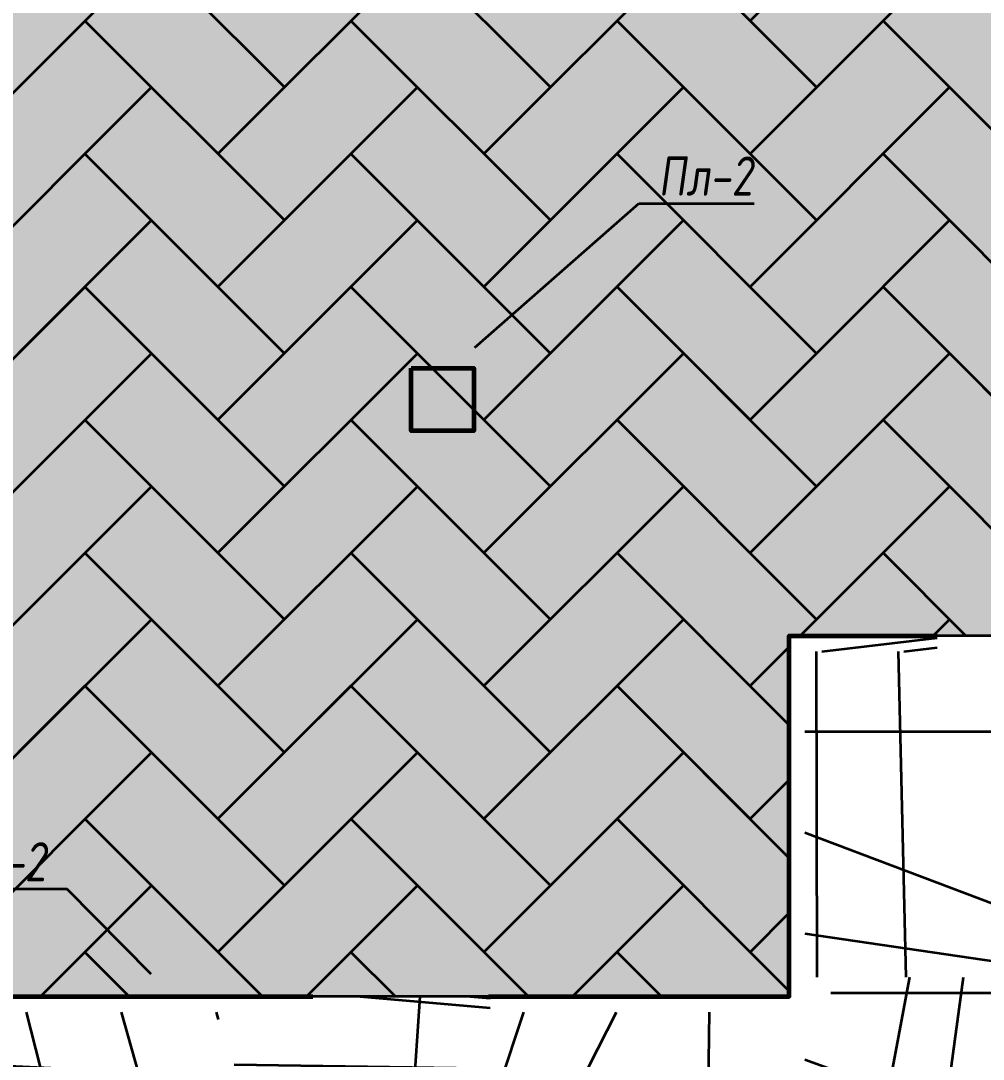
# Model space of a CAD drawing. Header units: millimetres. Extents: x -510890 to 418982, y -118257 to 141350.
# Drawn here: x -205924 to -199785, y -12098 to -5474 of the extents above; entities that cross this region are included whole.
import ezdxf
from ezdxf import colors
from ezdxf.entities.mleader import LeaderData, LeaderLine
from ezdxf.math import Vec2, Vec3

# ---------------------------------------------------------------- set-up
doc = ezdxf.new("R2010")
doc.units = ezdxf.units.MM
doc.layers.add('АР_Площадь контур', color=220, linetype='Continuous', lineweight=35, plot=False)
doc.styles.add('Архитект', font='isocpeur.ttf', dxfattribs={"width": 0.8, "oblique": 8})
pattern_1 = [(90, (-8363950501.02439, -936290026.8987885), (-635, 0), []), (180, (-8363950501.02439, -936290026.8987885), (0, -635), [])]

msp = doc.modelspace()

# ---------------------------------------------------------------- hatches: boundary and pattern name
at = {"layer": 'АР_Площадь контур', "ltscale": 10000, "true_color": 0x636466}
h = msp.add_hatch(dxfattribs=at)
h.set_pattern_fill('AR-CONC', color=251, scale=3)
h.set_pattern_definition([(49.99999999999999, (-131926.2486622401, -126321.3699453721), (546.554006988012, -47.81725661670926), [57.15000000000001, -628.6500000000001]), (355, (-131926.2486622401, -126321.3699453721), (-105.730264274908, 573.1705357171054), [45.72, -502.92175251]), (100.4514447, (-131880.7026412401, -126325.3547058721), (440.8237412710598, 525.3532557365853), [48.57002639999999, -534.2707337999998]), (46.18420000000001, (-131926.2486622401, -126168.9699453721), (813.2371226763897, -126.1269837981814), [85.725, -942.9749999999999]), (96.63555760999994, (-131858.4789622401, -126179.4804453721), (712.212402154509, 742.2783737931645), [72.85506942, -801.4068244800001]), (351.1841511700001, (-131926.2486622401, -126168.9699453721), (712.2124021949311, 742.278373756598), [68.57990121, -754.37919576]), (21, (-131850.0486622401, -126207.0699453721), (454.8431738073974, -306.7955945612628), [57.15000000000001, -628.6500000000001]), (326.0000000000001, (-131850.0486622401, -126207.0699453721), (185.4060850429412, 552.5638983669578), [45.72, -502.92]), (71.45144499999999, (-131812.1450644401, -126232.6362450721), (640.2492578361484, 245.7683066577157), [48.5700264, -534.2698128]), (37.50000000000001, (-131926.2486622401, -126321.3699453721), (9.26580975177545, 253.6651166194593), [0, -496.824, 0, -510.54, 0, -504.825]), (7.499999999999999, (-131926.2486622401, -126321.3699453721), (200.4589875309172, 300.5417244543585), [0, -291.0839999999999, 0, -485.394, 0, -192.405]), (327.5, (-132096.1746622401, -126321.3699453721), (406.7717855006142, -17.18623197802033), [0, -190.5, 0, -594.36, 0, -788.67]), (317.5, (-132172.3746622401, -126321.3699453721), (444.3875441580541, 76.27947309999908), [0, -247.65, 0, -394.716, 0, -560.0699999999999])])
edge = h.paths.add_edge_path()
edge.add_line((-201022.8277158042, -9397.056313581437), (-201022.8277158043, -11697.53806520291))
edge.add_line((-201022.8277158043, -11697.53806520291), (-207138.1991449068, -11697.53687628681))
edge.add_line((-207138.1991449068, -11697.53687628681), (-208435.4478570317, -11697.53806520299))
edge.add_line((-208435.4478570317, -11697.53806520299), (-208435.4478570317, -8090.711315267959))
edge.add_line((-208435.4478570317, -8090.711315267959), (-207141.2479835581, -8090.711315267959))
edge.add_line((-207141.2479835581, -8090.711315267959), (-207235.4494367892, -7390.601454763356))
edge.add_line((-207235.4494367892, -7390.601454763356), (-211405.3030789382, -7390.603832595713))
edge.add_line((-211405.3030789382, -7390.603832595713), (-211405.3030789382, -7160.671109643791))
edge.add_arc((-203222.0030112767, -7720.671109484249), 8202.438661593944, 93.91476438799748, 176.085235612002, ccw=False)
edge.add_line((-203782.003011117, 462.6289581773235), (-203482.0030111171, 462.6289581773235))
edge.add_line((-203482.0030111171, 462.6289581773235), (-203482.0030111171, 339.3288903562425))
edge.add_line((-203482.0030111171, 339.3288903562425), (-202984.0085793826, 339.3288903562716))
edge.add_line((-202984.0085793826, 339.3288903562716), (-202984.0088243469, 3859.365265837979))
edge.add_line((-202984.0088243469, 3859.365265837979), (-194484.0085793826, 3859.365265837812))
edge.add_line((-194484.0085793826, 3859.365265837812), (-194633.9759324073, -7970.681984591727))
edge.add_line((-194633.9759324073, -7970.681984591727), (-198293.5388179218, -7970.821046744008))
edge.add_line((-198293.5388179218, -7970.821046744008), (-198293.5378199039, -9397.05440373961))
edge.add_line((-198293.5378199039, -9397.05440373961), (-201022.8277158042, -9397.056313581437))
at = {"layer": 'АР_Площадь контур', "ltscale": 100, "true_color": 0xc7c8ca}
h = msp.add_hatch(color=9, dxfattribs=at)
h.dxf.hatch_style = 1
h.paths.add_polyline_path([(-206363.4025033055, -5474.444245825027), (-205939.1384345936, -5898.708314536925), (-205090.6102971697, -5050.180177113129), (-205514.8743658816, -4625.916108401114)])
h.paths.add_polyline_path([(-205514.8743658816, -5474.444245825027), (-204666.3462284578, -6322.972383248823), (-204242.0821597459, -5898.708314536925), (-205090.6102971697, -5050.180177113129)])
at = {"layer": 'АР_Площадь контур', "ltscale": 100, "true_color": 0xffffff}
h = msp.add_hatch(color=7, dxfattribs=at)
h.dxf.hatch_style = 1
h.paths.add_polyline_path([(-203817.8180910339, -5474.444245825027), (-202969.28995361, -6322.972383248823), (-202545.0258848981, -5898.708314536925), (-203393.554022322, -5050.180177113129)])
h.paths.add_polyline_path([(-203393.554022322, -5050.180177113129), (-203817.8180910339, -4625.916108401114), (-204666.3462284578, -5474.444245825027), (-204242.0821597459, -5898.708314536925)])
at = {"layer": 'АР_Площадь контур', "ltscale": 100, "true_color": 0x636466}
h = msp.add_hatch(color=251, dxfattribs=at)
h.dxf.hatch_style = 1
h.paths.add_polyline_path([(-201272.2336787623, -6322.972383248823), (-200847.9696100504, -5898.708314536925), (-201696.4977474743, -5050.180177113129), (-202120.7618161862, -5474.444245825027)])
h.paths.add_polyline_path([(-201696.4977474743, -5050.180177113129), (-202120.7618161862, -4625.916108401114), (-202969.28995361, -5474.444245825027), (-202545.0258848981, -5898.708314536925)])
at = {"layer": 'АР_Площадь контур', "ltscale": 100, "true_color": 0xc7c8ca}
h = msp.add_hatch(color=9, dxfattribs=at)
h.dxf.hatch_style = 1
h.paths.add_polyline_path([(-200423.7055413385, -5474.444245825027), (-199575.1774039146, -6322.972383248823), (-199150.9133352027, -5898.708314536925), (-199999.4414726265, -5050.180177113129)])
h.paths.add_polyline_path([(-201272.2336787623, -5474.444245825027), (-200847.9696100504, -5898.708314536925), (-199999.4414726265, -5050.180177113129), (-200423.7055413385, -4625.916108401114)])
at = {"layer": 'АР_Площадь контур', "ltscale": 100, "true_color": 0xffffff}
h = msp.add_hatch(color=7, dxfattribs=at)
h.dxf.hatch_style = 1
h.paths.add_polyline_path([(-205090.6102971697, -5898.708314536925), (-205514.8743658816, -6322.972383248823), (-204666.3462284578, -7171.500520672736), (-204242.0821597458, -6747.236451960722)])
h.paths.add_polyline_path([(-206363.4025033055, -6322.972383248823), (-205939.1384345935, -6747.236451960722), (-205090.6102971697, -5898.708314536925), (-205514.8743658816, -5474.444245825027)])
at = {"layer": 'АР_Площадь контур', "ltscale": 100, "true_color": 0x636466}
h = msp.add_hatch(color=251, dxfattribs=at)
h.dxf.hatch_style = 1
h.paths.add_polyline_path([(-204666.3462284578, -6322.972383248823), (-204242.0821597459, -6747.236451960722), (-203393.554022322, -5898.708314536925), (-203817.8180910339, -5474.444245825027)])
h.paths.add_polyline_path([(-203817.8180910339, -6322.972383248823), (-202969.28995361, -7171.500520672736), (-202545.0258848981, -6747.236451960722), (-203393.554022322, -5898.708314536925)])
at = {"layer": 'АР_Площадь контур', "ltscale": 100, "true_color": 0xc7c8ca}
h = msp.add_hatch(color=9, dxfattribs=at)
h.dxf.hatch_style = 1
h.paths.add_polyline_path([(-201272.2336787623, -7171.500520672736), (-200847.9696100504, -6747.236451960722), (-201696.4977474743, -5898.708314536925), (-202120.7618161862, -6322.972383248823)])
h.paths.add_polyline_path([(-201696.4977474743, -5898.708314536925), (-202120.7618161862, -5474.44424582491), (-202969.2899536101, -6322.97238324894), (-202545.0258848981, -6747.236451960722)])
at = {"layer": 'АР_Площадь контур', "ltscale": 100, "true_color": 0xffffff}
h = msp.add_hatch(color=7, dxfattribs=at)
h.dxf.hatch_style = 1
h.paths.add_polyline_path([(-199575.1774039146, -7171.500520672736), (-199150.9133352027, -6747.236451960722), (-199999.4414726266, -5898.708314536925), (-200423.7055413385, -6322.97238324894)])
h.paths.add_polyline_path([(-201272.2336787623, -6322.972383248823), (-200847.9696100504, -6747.236451960722), (-199999.4414726266, -5898.708314536925), (-200423.7055413385, -5474.444245825027)])
at = {"layer": 'АР_Площадь контур', "ltscale": 100, "true_color": 0x636466}
h = msp.add_hatch(color=251, dxfattribs=at)
h.dxf.hatch_style = 1
h.paths.add_polyline_path([(-206363.4025033055, -7171.500520672736), (-205939.1384345936, -7595.764589384635), (-205090.6102971697, -6747.236451960722), (-205514.8743658816, -6322.972383248823)])
h.paths.add_polyline_path([(-205514.8743658816, -7171.500520672736), (-204666.3462284578, -8020.028658096533), (-204242.0821597459, -7595.764589384635), (-205090.6102971697, -6747.236451960722)])
at = {"layer": 'АР_Площадь контур', "ltscale": 100, "true_color": 0xc7c8ca}
h = msp.add_hatch(color=9, dxfattribs=at)
h.dxf.hatch_style = 1
h.paths.add_polyline_path([(-202969.28995361, -8020.028658096533), (-202545.0258848981, -7595.764589384635), (-203393.554022322, -6747.236451960722), (-203817.8180910339, -7171.500520672736)])
h.paths.add_polyline_path([(-203393.554022322, -6747.236451960722), (-203817.8180910339, -6322.972383248823), (-204666.3462284578, -7171.500520672736), (-204242.0821597459, -7595.764589384635)])
at = {"layer": 'АР_Площадь контур', "ltscale": 100, "true_color": 0xffffff}
h = msp.add_hatch(color=7, dxfattribs=at)
h.dxf.hatch_style = 1
h.paths.add_polyline_path([(-202969.28995361, -7171.500520672736), (-202545.0258848981, -7595.764589384635), (-201696.4977474743, -6747.236451960722), (-202120.7618161862, -6322.972383248823)])
h.paths.add_polyline_path([(-202120.7618161862, -7171.500520672736), (-201272.2336787623, -8020.028658096533), (-200847.9696100504, -7595.764589384635), (-201696.4977474743, -6747.236451960722)])
at = {"layer": 'АР_Площадь контур', "ltscale": 100, "true_color": 0x636466}
h = msp.add_hatch(color=251, dxfattribs=at)
h.dxf.hatch_style = 1
h.paths.add_polyline_path([(-200423.7055413385, -7171.500520672736), (-199575.1774039146, -8020.028658096533), (-199150.9133352027, -7595.764589384635), (-199999.4414726265, -6747.236451960838)])
h.paths.add_polyline_path([(-199999.4414726265, -6747.236451960838), (-200423.7055413385, -6322.972383248823), (-201272.2336787623, -7171.500520672736), (-200847.9696100504, -7595.764589384635)])
at = {"layer": 'АР_Площадь контур', "ltscale": 100, "true_color": 0xc7c8ca}
h = msp.add_hatch(color=9, dxfattribs=at)
h.dxf.hatch_style = 1
h.paths.add_polyline_path([(-206363.4025033054, -8020.028658096766), (-205939.1384345935, -8444.292726808548), (-205090.6102971697, -7595.764589384751), (-205514.8743658816, -7171.500520672853)])
h.paths.add_polyline_path([(-205514.8743658816, -8020.028658096766), (-204666.3462284577, -8868.556795520562), (-204242.0821597458, -8444.292726808548), (-205090.6102971697, -7595.764589384751)])
at = {"layer": 'АР_Площадь контур', "ltscale": 100, "true_color": 0xffffff}
h = msp.add_hatch(color=7, dxfattribs=at)
h.dxf.hatch_style = 1
h.paths.add_polyline_path([(-203817.8180910338, -8020.028658096766), (-202969.28995361, -8868.556795520562), (-202545.0258848981, -8444.292726808548), (-203393.5540223219, -7595.764589384751)])
h.paths.add_polyline_path([(-203393.5540223219, -7595.764589384751), (-203817.8180910338, -7171.500520672853), (-204666.3462284577, -8020.028658096766), (-204242.0821597458, -8444.292726808548)])
at = {"layer": 'АР_Площадь контур', "ltscale": 100, "true_color": 0x636466}
h = msp.add_hatch(color=251, dxfattribs=at)
h.dxf.hatch_style = 1
h.paths.add_polyline_path([(-201272.2336787623, -8868.556795520562), (-200847.9696100503, -8444.292726808548), (-201696.4977474742, -7595.764589384751), (-202120.7618161861, -8020.028658096766)])
h.paths.add_polyline_path([(-201696.4977474742, -7595.764589384751), (-202120.7618161861, -7171.500520672853), (-202969.28995361, -8020.028658096766), (-202545.0258848981, -8444.292726808548)])
at = {"layer": 'АР_Площадь контур', "ltscale": 100, "true_color": 0xc7c8ca}
h = msp.add_hatch(color=9, dxfattribs=at)
h.dxf.hatch_style = 1
h.paths.add_polyline_path([(-200423.7055413384, -8020.028658096766), (-199575.1774039146, -8868.556795520562), (-199150.9133352026, -8444.292726808548), (-199999.4414726265, -7595.764589384751)])
h.paths.add_polyline_path([(-201272.2336787623, -8020.028658096766), (-200847.9696100503, -8444.292726808548), (-199999.4414726265, -7595.764589384751), (-200423.7055413384, -7171.500520672853)])
at = {"layer": 'АР_Площадь контур', "ltscale": 100, "true_color": 0xffffff}
h = msp.add_hatch(color=7, dxfattribs=at)
h.dxf.hatch_style = 1
h.paths.add_polyline_path([(-205090.6102971697, -8444.292726808548), (-205514.8743658816, -8868.556795520562), (-204666.3462284577, -9717.084932944359), (-204242.0821597458, -9292.82086423246)])
h.paths.add_polyline_path([(-206363.4025033054, -8868.556795520562), (-205939.1384345935, -9292.82086423246), (-205090.6102971697, -8444.292726808548), (-205514.8743658816, -8020.028658096766)])
at = {"layer": 'АР_Площадь контур', "ltscale": 100, "true_color": 0x636466}
h = msp.add_hatch(color=251, dxfattribs=at)
h.dxf.hatch_style = 1
h.paths.add_polyline_path([(-204666.3462284577, -8868.556795520562), (-204242.0821597458, -9292.82086423246), (-203393.5540223219, -8444.292726808548), (-203817.8180910338, -8020.028658096766)])
h.paths.add_polyline_path([(-203817.8180910338, -8868.556795520562), (-202969.28995361, -9717.084932944359), (-202545.0258848981, -9292.82086423246), (-203393.5540223219, -8444.292726808548)])
at = {"layer": 'АР_Площадь контур', "ltscale": 100, "true_color": 0xc7c8ca}
h = msp.add_hatch(color=9, dxfattribs=at)
h.dxf.hatch_style = 1
h.paths.add_polyline_path([(-201696.4977474742, -8444.292726808548), (-202120.7618161862, -8020.028658096649), (-202969.28995361, -8868.556795520562), (-202545.0258848981, -9292.82086423246)])
h.paths.add_polyline_path([(-201022.8277158042, -9467.67896998638), (-201022.8277158042, -9397.056313581452), (-200952.2050099805, -9397.056264162682), (-200847.9696100503, -9292.82086423246), (-201696.4977474742, -8444.292726808548), (-202120.7618161861, -8868.556795520562), (-201272.2336787622, -9717.084932944359)])
at = {"layer": 'АР_Площадь контур', "ltscale": 100, "true_color": 0xffffff}
h = msp.add_hatch(color=7, dxfattribs=at)
h.dxf.hatch_style = 1
h.paths.add_polyline_path([(-201272.2336787623, -8868.556795520562), (-200847.9696100503, -9292.82086423246), (-199999.4414726265, -8444.292726808548), (-200423.7055413384, -8020.028658096766)])
h.paths.add_polyline_path([(-199895.206812339, -9397.05552451995), (-199255.1475476036, -9397.055076633507), (-199150.9133352026, -9292.82086423246), (-199999.4414726265, -8444.292726808548), (-200423.7055413384, -8868.556795520562)])
at = {"layer": 'АР_Площадь контур', "true_color": 0x0029a3, "transparency": 33554559}
h = msp.add_hatch(dxfattribs=at)
h.set_pattern_fill('ANSI37', color=164, scale=200, angle=45)
h.set_pattern_definition(pattern_1)
h.paths.add_polyline_path([(-210020.9071209365, -10699.34681388684), (-214983.9463150883, -10699.37711582987), (-214983.9617215637, -8140.618356786166), (-211434.0038327439, -8140.618356787505), (-211434.003832744, -8373.191680717071), (-208555.4431103935, -8373.191680718148), (-208555.4431103933, -10369.03587074685), (-210020.9071209363, -10369.03587074661)])
h.paths.add_polyline_path([(-209154.0061127236, -16920.72312977618), (-214984.0038327437, -16920.72312977618), (-214984.0038327438, -10819.37711617824), (-209900.9071209365, -10819.34689760018), (-209900.9071209363, -10489.03587074666), (-209785.447857032, -10489.05224812276), (-209785.447857032, -10369.05224812276), (-208655.4478570319, -10369.05224812266), (-208655.4478570319, -10489.05224812266), (-208555.443110393, -10489.03587074685), (-208555.4478570317, -10567.53806520288), (-208435.4478570317, -10567.53806520286), (-208435.4478570317, -11697.53806520299), (-208555.4478570317, -11697.53806520299), (-208555.443110393, -11797.52168782718), (-207693.9159100697, -11797.52168782718), (-207693.9159100697, -13690.6183567862), (-209434.0038327439, -13690.61835678604), (-209434.0038327439, -14090.6183567862), (-209154.0061127236, -14090.64912002792), (-209154.0061127236, -14192.58618467073), (-209034.0108593623, -14192.58618467073), (-209034.0108593623, -15722.58551878176), (-209154.0108593623, -15722.58694259833)])
h.paths.add_polyline_path([(-204662.9172101505, -15249.39105205682), (-207361.933654638, -15248.15226650862), (-207361.933654638, -13690.6183567862), (-207693.9159100697, -13690.63473416201), (-207693.9159100697, -12560.63473416185), (-207593.9159100697, -12560.63473416183), (-207593.9159100697, -11797.52168782718), (-204662.9172101506, -11797.52168782718)])
h.paths.add_polyline_path([(-198293.4749250061, -16756.59433535567), (-207361.933654638, -16756.59433535567), (-207461.933654638, -16756.61071273148), (-207461.933654638, -15626.60946622222), (-207361.9384012767, -15626.60946624043), (-207361.933654638, -15348.15227744295), (-204562.9172101505, -15349.43761727431), (-204562.9172101506, -13691.23502324952), (-203434.0038327439, -13690.61835678621), (-203434.0038327439, -14090.6183567862), (-203034.0038327439, -14090.6183567862), (-203034.0038327439, -13690.61835678621), (-203434.0038327439, -13690.61835678621), (-204562.9172101506, -13691.23502324952), (-204562.9172101506, -11797.52168782718), (-204060.9402299226, -11797.53806520299), (-204060.9402299226, -11697.53806520299), (-202930.9402299224, -11697.53806520299), (-202930.9402299224, -11797.53806520298), (-201022.8229691656, -11797.52168782724), (-201022.8229691656, -13990.90741508769), (-203033.9894601264, -13990.61835781906), (-203033.7570705914, -14090.61905613243), (-200922.7810185102, -14090.92179476754), (-200922.7815287318, -11673.45603388505), (-200300.3684758437, -11673.4722798956), (-200300.3685680346, -11573.47186349917), (-199200.3685680342, -11573.47226850628), (-199200.3684758437, -11673.47227989558), (-199090.8894601967, -11673.45606364894), (-199091.9919437959, -11655.99049998313), (-198344.2828908731, -11655.99011314855), (-198344.2832190678, -11673.4554820227), (-198293.4752541205, -11673.4554846052)])
h.paths.add_polyline_path([(-200133.9502797855, -20090.67213883556), (-200133.9502797855, -21683.57921399888), (-205007.7681187066, -21683.57921399888), (-205007.757420831, -24998.86893128178), (-206462.4298496314, -24998.86893128178), (-206462.4583959363, -21683.68782714663), (-208914.1250021159, -21683.57921399888), (-208914.1250021159, -19640.61835678621), (-209033.9913891628, -19640.61835678621), (-209034.0038327439, -13790.61835678621), (-207461.933654638, -13790.6183567862), (-207461.933654638, -20090.61858587714), (-204729.3452236785, -20090.61858587714)])
h.paths.add_polyline_path([(-209154.0061127236, -19640.61835678617), (-214984.0038327431, -19640.61835678624), (-214984.0038327428, -17040.72312977617), (-209154.0061127236, -17040.7231297761)])
h.paths.add_polyline_path([(-197154.0038327439, -19570.67190974444), (-200133.9502797855, -19570.67190974444), (-200133.9502797855, -19990.61858587719), (-200204.4657723526, -19990.62677456505), (-200204.4657723526, -20090.63496325295), (-201334.4657723526, -20090.63496325294), (-201334.4657723526, -19990.63496325292), (-201694.9182186833, -19990.61858587719), (-201694.918218684, -16856.59433535567), (-199922.4685234039, -16856.59433535567), (-199922.4685234039, -17596.02304482445), (-197154.0038327439, -17596.02304482445)])
h.paths.add_polyline_path([(-197154.0038327439, -25690.6183567862), (-197434.0038327439, -25690.6183567862), (-197434.0038327439, -25990.6183567862), (-202134.4676347243, -25990.6183567862), (-202134.4779752434, -21783.57921399987), (-201369.9765182811, -21783.59559137595), (-201369.9765182811, -21683.59559137468), (-200241.9765182811, -21683.6491443331), (-200241.9765182811, -21783.6491443331), (-200034.0038327439, -21783.6327669573), (-200034.0038327439, -19690.61835678602), (-197434.0038327439, -19690.61835678621), (-197434.0038327439, -20090.6183567862), (-197154.0038327439, -20090.6183567862)])
h.paths.add_polyline_path([(-202234.4735128362, -23599.10911430039), (-204907.7656726215, -23599.10911429946), (-204907.7596739733, -23143.99956344348), (-205007.7420677634, -23144.00012909137), (-205007.7420671389, -22014.00012909137), (-204907.7420681978, -22013.99080791747), (-204907.7587970982, -21783.57921399891), (-202234.4779752434, -21783.57921399984)], flags=17)
h.paths.add_polyline_path([(-206582.4459758683, -24998.82856660586), (-208914.1268698431, -24998.90929595764), (-208914.1231343888, -21803.57921399886), (-206582.4707212183, -21803.57921399888), (-206582.4323320257, -22656.24676203261), (-206462.4323316964, -22656.25525201637), (-206462.4630948993, -24156.25309432984), (-206582.4630948306, -24156.25715284485)])
h.paths.add_polyline_path([(-205007.745499144, -26890.60685681368), (-208914.1264062978, -26890.62985675874), (-208914.1264062978, -25118.86855139926), (-206241.0257954662, -25118.86814969581), (-206240.9546547064, -24998.88530865759), (-205110.1104413283, -24998.88530865759), (-205110.1104413283, -25118.88530865759), (-205007.7557005197, -25118.86796436464)])
h.paths.add_polyline_path([(-203434.0026233667, -25990.6183567862), (-204907.7511467256, -25990.6183567862), (-204907.7635962136, -24892.29015798715), (-205007.7420677634, -24892.29947916105), (-205007.7420677634, -23762.29947916105), (-204907.7581458796, -23762.29015798715), (-204907.7651450337, -23699.10227506553), (-202234.4732670338, -23699.11379900065), (-202234.4676347243, -25990.6183567862), (-203034.0038327439, -25990.6183567862), (-203034.0038327439, -25690.61192358849), (-203434.0026233667, -25690.61192358849)])
at = {"layer": 'АР_Площадь контур', "ltscale": 100, "true_color": 0x636466}
h = msp.add_hatch(color=251, dxfattribs=at)
h.dxf.hatch_style = 1
h.paths.add_polyline_path([(-206363.4025033054, -9717.084932944359), (-205939.1384345935, -10141.34900165637), (-205090.6102971697, -9292.82086423246), (-205514.8743658816, -8868.556795520562)])
h.paths.add_polyline_path([(-205514.8743658816, -9717.084932944359), (-204666.3462284577, -10565.61307036827), (-204242.0821597458, -10141.34900165637), (-205090.6102971697, -9292.82086423246)])
at = {"layer": 'АР_Площадь контур', "ltscale": 100, "true_color": 0xc7c8ca}
h = msp.add_hatch(color=9, dxfattribs=at)
h.dxf.hatch_style = 1
h.paths.add_polyline_path([(-202969.28995361, -10565.61307036827), (-202545.0258848981, -10141.34900165637), (-203393.5540223219, -9292.82086423246), (-203817.8180910338, -9717.084932944359)])
h.paths.add_polyline_path([(-203393.5540223219, -9292.82086423246), (-203817.8180910338, -8868.556795520562), (-204666.3462284577, -9717.084932944359), (-204242.0821597458, -10141.34900165637)])
at = {"layer": 'АР_Площадь контур', "ltscale": 100, "true_color": 0xffffff}
h = msp.add_hatch(color=7, dxfattribs=at)
h.dxf.hatch_style = 1
h.paths.add_polyline_path([(-202969.28995361, -9717.084932944359), (-202545.0258848981, -10141.34900165637), (-201696.4977474742, -9292.82086423246), (-202120.7618161861, -8868.556795520562)])
h.paths.add_polyline_path([(-201022.8277158042, -10316.20710741029), (-201022.8277158042, -9966.490895902454), (-201696.4977474742, -9292.82086423246), (-202120.7618161861, -9717.084932944359), (-201272.2336787623, -10565.61307036827)])
at = {"layer": 'АР_Площадь контур', "ltscale": 100, "true_color": 0x636466}
h = msp.add_hatch(color=251, dxfattribs=at)
h.dxf.hatch_style = 1
h.paths.add_polyline_path([(-200103.676278792, -9397.055670398076), (-199895.2068123391, -9397.05552451995), (-199999.4414726265, -9292.820864232577)])
h.paths.add_polyline_path([(-200952.2050099806, -9397.05626416266), (-200103.676278792, -9397.055670398084), (-199999.4414726265, -9292.820864232577), (-200423.7055413384, -8868.556795520562)])
h.paths.add_polyline_path([(-201022.8277158042, -9966.490895902425), (-201022.8277158042, -9467.67896998633), (-201272.2336787623, -9717.084932944359)])
at = {"layer": 'АР_Площадь контур', "true_color": 0x0029a3, "transparency": 33554559}
h = msp.add_hatch(dxfattribs=at)
h.set_pattern_fill('ANSI37', color=164, scale=200, angle=45)
h.set_pattern_definition(pattern_1)
h.paths.add_polyline_path([(-198293.3872660846, -11573.45547893456), (-198344.2831391098, -11573.45590607292), (-198344.2831206573, -11593.47156099861), (-199091.9919437959, -11593.47227337816), (-199091.9919480206, -11573.45564748519), (-200922.8229691655, -11573.4560338938), (-200922.959489412, -9497.036141499375), (-200077.9284574448, -9497.078267186916), (-200077.9276989705, -9397.03927500781), (-198947.9284574448, -9396.943799114779), (-198947.9284574448, -9496.943799114764), (-198293.3877043494, -9496.927421738954)])
at = {"layer": 'АР_Площадь контур', "ltscale": 100, "true_color": 0xc7c8ca}
h = msp.add_hatch(color=9, dxfattribs=at)
h.dxf.hatch_style = 1
h.paths.add_polyline_path([(-206363.4025033053, -10565.61307036839), (-205939.1384345934, -10989.87713908029), (-205090.6102971696, -10141.34900165637), (-205514.8743658815, -9717.084932944592)])
h.paths.add_polyline_path([(-205514.8743658815, -10565.61307036839), (-204666.3462284576, -11414.14120779219), (-204242.0821597457, -10989.87713908029), (-205090.6102971696, -10141.34900165637)])
at = {"layer": 'АР_Площадь контур', "ltscale": 100, "true_color": 0xffffff}
h = msp.add_hatch(color=7, dxfattribs=at)
h.dxf.hatch_style = 1
h.paths.add_polyline_path([(-203817.8180910338, -10565.61307036839), (-202969.2899536099, -11414.14120779219), (-202545.025884898, -10989.87713908029), (-203393.5540223219, -10141.34900165637)])
h.paths.add_polyline_path([(-203393.5540223219, -10141.34900165637), (-203817.8180910338, -9717.084932944592), (-204666.3462284576, -10565.61307036839), (-204242.0821597457, -10989.87713908029)])
at = {"layer": 'АР_Площадь контур', "ltscale": 100, "true_color": 0x636466}
h = msp.add_hatch(color=251, dxfattribs=at)
h.dxf.hatch_style = 1
h.paths.add_polyline_path([(-201696.4977474742, -10141.34900165637), (-202120.7618161861, -9717.084932944592), (-202969.2899536099, -10565.61307036839), (-202545.025884898, -10989.87713908029)])
h.paths.add_polyline_path([(-201022.8277158042, -11164.73524483423), (-201022.8277158042, -10815.01903332629), (-201696.4977474742, -10141.34900165637), (-202120.7618161861, -10565.61307036839), (-201272.2336787622, -11414.14120779219)])
at = {"layer": 'АР_Площадь контур', "ltscale": 100, "true_color": 0xc7c8ca}
h = msp.add_hatch(color=9, dxfattribs=at)
h.dxf.hatch_style = 1
h.paths.add_polyline_path([(-201022.8277158042, -10815.01903332633), (-201022.8277158042, -10316.20710741042), (-201272.2336787622, -10565.61307036839)])
at = {"layer": 'АР_Площадь контур', "ltscale": 100, "true_color": 0xffffff}
h = msp.add_hatch(color=7, dxfattribs=at)
h.dxf.hatch_style = 1
h.paths.add_polyline_path([(-205231.4775084708, -11697.5380652029), (-204382.949371047, -11697.53806520291), (-205090.6102971696, -10989.87713908029), (-205514.8743658815, -11414.14120779219)])
h.paths.add_polyline_path([(-206080.0056458947, -11697.53806520291), (-205798.2712232921, -11697.53806520291), (-205090.6102971696, -10989.87713908029), (-205514.8743658815, -10565.61307036839), (-206363.4025033054, -11414.14120779219)])
at = {"layer": 'АР_Площадь контур', "ltscale": 100, "true_color": 0x636466}
h = msp.add_hatch(color=251, dxfattribs=at)
h.dxf.hatch_style = 1
h.paths.add_polyline_path([(-203534.4212336231, -11697.5380652029), (-202685.8930961993, -11697.53806520291), (-203393.5540223219, -10989.87713908029), (-203817.8180910338, -11414.14120779219)])
h.paths.add_polyline_path([(-204382.949371047, -11697.53806520291), (-204101.2149484445, -11697.53806520291), (-203393.5540223219, -10989.87713908029), (-203817.8180910338, -10565.61307036839), (-204666.3462284576, -11414.14120779219)])
at = {"layer": 'АР_Площадь контур', "ltscale": 100, "true_color": 0xc7c8ca}
h = msp.add_hatch(color=9, dxfattribs=at)
h.dxf.hatch_style = 1
h.paths.add_polyline_path([(-201837.3649587754, -11697.53806520291), (-201022.8277158043, -11697.53806520291), (-201022.8277158042, -11663.54717075019), (-201696.4977474742, -10989.87713908029), (-202120.7618161861, -11414.14120779219)])
h.paths.add_polyline_path([(-202685.8930961993, -11697.53806520291), (-202404.1586735967, -11697.53806520291), (-201696.4977474742, -10989.87713908029), (-202120.7618161861, -10565.61307036839), (-202969.28995361, -11414.14120779219)])
at = {"layer": 'АР_Площадь контур', "ltscale": 100, "true_color": 0xffffff}
h = msp.add_hatch(color=7, dxfattribs=at)
h.dxf.hatch_style = 1
h.paths.add_polyline_path([(-201022.8277158043, -11663.54717075021), (-201022.8277158042, -11164.73524483422), (-201272.2336787622, -11414.14120779219)])
at = {"layer": 'АР_Площадь контур', "ltscale": 100, "true_color": 0x636466}
h = msp.add_hatch(color=251, dxfattribs=at)
h.dxf.hatch_style = 1
h.paths.add_polyline_path([(-205798.2712232922, -11697.53806520291), (-205231.4775084709, -11697.53806520291), (-205514.8743658815, -11414.14120779219)])
at = {"layer": 'АР_Площадь контур', "ltscale": 100, "true_color": 0xc7c8ca}
h = msp.add_hatch(color=9, dxfattribs=at)
h.dxf.hatch_style = 1
h.paths.add_polyline_path([(-204101.2149484445, -11697.53806520291), (-203534.4212336232, -11697.53806520291), (-203817.8180910338, -11414.14120779219)])
at = {"layer": 'АР_Площадь контур', "ltscale": 100, "true_color": 0xffffff}
h = msp.add_hatch(color=7, dxfattribs=at)
h.dxf.hatch_style = 1
h.paths.add_polyline_path([(-202404.1586735968, -11697.5380652029), (-201837.3649587754, -11697.53806520291), (-202120.7618161861, -11414.14120779219)])

# ---------------------------------------------------------------- linework, layer by layer
at = {"layer": 'АР_Площадь контур', "color": 201, "lineweight": 60, "true_color": 0xe181fe}
msp.add_lwpolyline([(-194484.0085793825, 3859.365531336516), (-202984.0085793826, 3859.365265837987), (-202984.0085793826, 169.365265837987), (-203494.0085793826, 169.365265837987), (-203494.0085793826, 292.665333659068), (-203795.50192733, 292.665333659068, 0.3746658759141304), (-211417.3086472036, -7330.634734161991), (-211417.3086399282, -7390.602631018373), (-207235.4478596037, -7390.602656268216), (-207235.4478638309, -8090.711315267945), (-208435.4478570318, -8090.711315267945), (-208435.4478570315, -10567.53806520286)], format="xyb", dxfattribs=at)
at = {"layer": 'АР_Площадь контур', "color": 7, "ltscale": 100}
msp.add_lwpolyline([(-202984.0085793826, 3859.36526583798), (-194484.0085793717, 3859.365265837812), (-194483.5261695505, -7970.65318584421), (-194633.9806804999, -7970.681985500596), (-194633.9806805, -8090.651222089473), (-196333.9789510732, -8090.700182514724), (-196333.9746632719, -7970.685775766833), (-197034.0005145546, -7970.660765671993), (-197034.0005145546, -7690.634734162035), (-197434.0085793826, -7690.634734162035), (-197434.013139342, -7970.634734248648), (-198293.4856238103, -7970.634734248648), (-198293.484625662, -9397.054403702386), (-201022.8277158042, -9397.056313581452), (-201022.8277158042, -11697.53806520291), (-208435.4478570317, -11697.53806520291), (-208435.4478570317, -8090.711315267959), (-207235.4478596036, -8090.711315267959), (-207235.4478596037, -7390.602656268216), (-211417.3086399282, -7390.602631018388, -0.3876600316141192), (-203494.0085793826, 307.6821662755465), (-203494.0085793826, 169.3652658379942), (-202984.0085793826, 169.3652658379942)], format="xyb", close=True, dxfattribs=at)
for points in [[(-205514.8743658816, -4625.916108401114), (-204242.0821597459, -5898.708314536925)], [(-202120.7618161862, -4625.916108401114), (-200847.9696100504, -5898.708314536925)], [(-200423.7055413385, -4625.916108401114), (-201272.2336787623, -5474.444245825027)], [(-205090.6102971697, -5050.180177113129), (-206363.4025033055, -6322.972383248823)], [(-203393.554022322, -5050.180177113129), (-204666.3462284578, -6322.972383248823)], [(-203393.554022322, -5050.180177113129), (-202545.0258848981, -5898.708314536925)], [(-201696.4977474743, -5050.180177113129), (-202969.28995361, -6322.972383248823)], [(-199999.4414726265, -5050.180177113129), (-201272.2336787623, -6322.972383248823)], [(-205514.8743658816, -5474.444245825027), (-204242.0821597459, -6747.236451960722)], [(-203817.8180910339, -5474.444245825027), (-202545.0258848981, -6747.236451960722)], [(-202120.7618161862, -5474.444245825027), (-200847.9696100504, -6747.236451960722)], [(-200423.7055413385, -5474.444245825027), (-199150.9133352027, -6747.236451960722)], [(-205090.6102971697, -5898.708314536925), (-206363.4025033055, -7171.500520672736)], [(-203393.554022322, -5898.708314536925), (-204666.3462284578, -7171.500520672736)], [(-201696.4977474743, -5898.708314536925), (-202969.28995361, -7171.500520672736)], [(-199999.4414726265, -5898.708314536925), (-201272.2336787623, -7171.500520672736)], [(-205514.8743658816, -6322.972383248823), (-204242.0821597459, -7595.764589384635)], [(-203817.8180910339, -6322.972383248823), (-202545.0258848981, -7595.764589384635)], [(-202120.7618161862, -6322.972383248823), (-200847.9696100504, -7595.764589384635)], [(-200423.7055413385, -6322.97238324894), (-199150.9133352027, -7595.764589384635)], [(-205090.6102971697, -6747.236451960722), (-205939.1384345935, -7595.764589384635)], [(-203393.554022322, -6747.236451960722), (-204666.3462284578, -8020.028658096533)], [(-201696.4977474743, -6747.236451960722), (-202969.28995361, -8020.028658096533)], [(-199999.4414726265, -6747.236451960722), (-200847.9696100504, -7595.764589384635)], [(-205514.8743658816, -7171.500520672853), (-206363.4025033054, -8020.028658096766)], [(-205514.8743658816, -7171.500520672853), (-204242.0821597458, -8444.292726808548)], [(-202120.7618161861, -7171.500520672853), (-200847.9696100503, -8444.292726808548)], [(-200423.7055413384, -7171.500520672853), (-201272.2336787623, -8020.028658096766)], [(-200423.7055413384, -7171.500520672853), (-199150.9133352026, -8444.292726808548)], [(-205090.6102971697, -7595.764589384751), (-206363.4025033054, -8868.556795520562)], [(-203393.5540223219, -7595.764589384751), (-204666.3462284577, -8868.556795520562)], [(-203393.5540223219, -7595.764589384751), (-202545.0258848981, -8444.292726808548)], [(-201696.4977474742, -7595.764589384751), (-202969.28995361, -8868.556795520562)], [(-199999.4414726265, -7595.764589384751), (-201272.2336787623, -8868.556795520562)], [(-205514.8743658816, -8020.028658096766), (-204242.0821597458, -9292.82086423246)], [(-203817.8180910338, -8020.028658096766), (-202545.0258848981, -9292.82086423246)], [(-202120.7618161861, -8020.028658096766), (-200847.9696100503, -9292.82086423246)], [(-200423.7055413384, -8020.028658096766), (-199150.9133352026, -9292.82086423246)], [(-205090.6102971697, -8444.292726808548), (-206363.4025033054, -9717.084932944359)], [(-203393.5540223219, -8444.292726808548), (-204666.3462284577, -9717.084932944359)], [(-201696.4977474742, -8444.292726808548), (-202969.28995361, -9717.084932944359)], [(-199999.4414726265, -8444.292726808548), (-200952.2050099806, -9397.05626416266)], [(-205514.8743658816, -8868.556795520562), (-204242.0821597458, -10141.34900165637)], [(-203817.8180910338, -8868.556795520562), (-202545.0258848981, -10141.34900165637)], [(-202120.7618161861, -8868.556795520562), (-201022.8277158042, -9966.490895902447)], [(-200423.7055413384, -8868.556795520562), (-199895.206812339, -9397.05552451995)], [(-205090.6102971697, -9292.82086423246), (-205939.1384345935, -10141.34900165637)], [(-203393.5540223219, -9292.82086423246), (-204666.3462284577, -10565.61307036827)], [(-201696.4977474742, -9292.82086423246), (-202969.28995361, -10565.61307036827)], [(-199999.4414726265, -9292.82086423246), (-200103.6762787921, -9397.055670398084)], [(-201022.8277158042, -9467.67896998633), (-201272.2336787623, -9717.084932944359)], [(-205514.8743658815, -9717.084932944592), (-206363.4025033053, -10565.61307036839)], [(-205514.8743658815, -9717.084932944592), (-204242.0821597457, -10989.87713908029)], [(-202120.7618161861, -9717.084932944592), (-201022.8277158042, -10815.01903332632)], [(-205090.6102971696, -10141.34900165637), (-206363.4025033053, -11414.14120779219)], [(-203393.5540223219, -10141.34900165637), (-204666.3462284576, -11414.14120779219)], [(-203393.5540223219, -10141.34900165637), (-202545.025884898, -10989.87713908029)], [(-201696.4977474742, -10141.34900165637), (-202969.2899536099, -11414.14120779219)], [(-201022.8277158042, -10316.20710741043), (-201272.2336787622, -10565.61307036839)], [(-205514.8743658815, -10565.61307036839), (-204382.949371047, -11697.53806520291)], [(-203817.8180910338, -10565.61307036839), (-202685.8930961993, -11697.53806520291)], [(-202120.7618161861, -10565.61307036839), (-201022.8277158042, -11663.54717075021)], [(-205090.6102971696, -10989.87713908029), (-205798.2712232922, -11697.53806520291)], [(-203393.5540223219, -10989.87713908029), (-204101.2149484445, -11697.53806520291)], [(-201696.4977474742, -10989.87713908029), (-202404.1586735967, -11697.53806520291)], [(-201022.8277158042, -11164.73524483421), (-201272.2336787622, -11414.14120779219)], [(-205514.8743658815, -11414.14120779219), (-205231.4775084708, -11697.53806520291)], [(-203817.8180910338, -11414.14120779219), (-203534.4212336231, -11697.53806520291)], [(-202120.7618161861, -11414.14120779219), (-201837.3649587753, -11697.53806520291)]]:
    msp.add_lwpolyline(points, dxfattribs=at)
at = {"layer": 'АР_Площадь контур', "color": 7}
for points in [[(-204666.3462284578, -8020.028658096533), (-205514.8743658816, -7171.500520672736)], [(-203393.5540223219, -7595.764589384751), (-203817.8180910339, -7171.500520672736), (-204666.3462284578, -8020.028658096649)], [(-202969.28995361, -8020.028658096533), (-203817.8180910339, -7171.500520672736)], [(-200847.9696100504, -7595.764589384635), (-201272.2336787623, -8020.028658096533), (-202120.7618161861, -7171.500520672736)], [(-199575.1774039146, -8020.028658096533), (-200423.7055413385, -7171.500520672736)], [(-204666.3462284577, -10565.61307036827), (-205514.8743658815, -9717.084932944359)], [(-203393.5540223219, -10141.34900165637), (-203817.8180910338, -9717.084932944475), (-204666.3462284577, -10565.61307036839)], [(-202969.28995361, -10565.61307036827), (-203817.8180910338, -9717.084932944359)], [(-201022.8277158042, -10316.20710741023), (-201272.2336787623, -10565.61307036816), (-202120.7618161861, -9717.084932944359)]]:
    msp.add_lwpolyline(points, dxfattribs=at)
at = {"layer": 'АР_Площадь контур', "color": 201, "lineweight": 60, "true_color": 0xe181fe}
msp.add_lwpolyline([(-203434.0085793826, -7690.63473416202), (-203034.0085793826, -7690.63473416202), (-203034.0085793826, -8090.634734162006), (-203434.0085793826, -8090.634734162006)], close=True, dxfattribs=at)
for points in [[(-202940.5408742146, -11697.53806520299), (-201022.8277158043, -11697.53806520302), (-201022.8277158042, -9397.056313581437), (-200077.9276991258, -9397.062606690575)], [(-208435.4478570317, -11697.53806520299), (-204060.9402299226, -11697.53806520291)]]:
    msp.add_lwpolyline(points, dxfattribs=at)

# ---------------------------------------------------------------- leaders
at = {"layer": 'АР_Площадь контур'}
ml = msp.add_multileader_mtext('Standard', dxfattribs=at)
ml.set_content('Пл-2', color=256, style='Архитект')
ml.set_leader_properties(color=256, linetype='ByLayer', lineweight=-1)
ml.build(insert=Vec2(0, 0))
ml.multileader.update_dxf_attribs({"text_left_attachment_type": 6, "text_right_attachment_type": 6, "dogleg_length": 25, "arrow_head_size": 200})
ctx = ml.context
ctx.base_point, ctx.char_height, ctx.arrow_head_size, ctx.landing_gap_size, ctx.plane_origin = Vec3(-201957.3134686726, -6640.014354071456), 250, 200, 100, Vec3(-215558.6438556181, -6322.524625269049)
ctx.left_attachment, ctx.right_attachment = 6, 6
notes = []
notes.append((ctx, [(1, (1, 1, 0), (-201982.3134686726, -6640.014354071456), (1, 0), 25, [(1, [(-203177.5614993966, -7690.63473416202)], 0, [])])]))
ctx.mtext.insert, ctx.mtext.width, ctx.mtext.defined_height, ctx.mtext.line_spacing_style, ctx.mtext.flow_direction = Vec3(-201857.3134686726, -6340.014354071456), 3549.472404370372, 1007.55480667577, 2, 5
ml = msp.add_multileader_mtext('Standard', dxfattribs=at)
ml.set_content('Пл-2', color=256, style='Архитект')
ml.set_leader_properties(color=256, linetype='ByLayer', lineweight=-1)
ml.build(insert=Vec2(0, 0))
ml.multileader.update_dxf_attribs({"text_left_attachment_type": 6, "text_right_attachment_type": 6, "dogleg_length": 25, "arrow_head_size": 200})
ctx = ml.context
ctx.base_point, ctx.char_height, ctx.arrow_head_size, ctx.landing_gap_size, ctx.plane_origin = Vec3(-206464.2087346357, -11013.52889674108), 250, 200, 100, Vec3(-217333.4115066123, -10329.42795631002)
ctx.left_attachment, ctx.right_attachment = 6, 6
notes.append((ctx, [(0, (1, 1, 0), (-205628.9383172845, -11013.52889674108), (-1, 0), 25, [(1, [(-204952.3291503908, -11697.53806520299)], 0, [])])]))
ctx.mtext.insert, ctx.mtext.width, ctx.mtext.defined_height, ctx.mtext.line_spacing_style, ctx.mtext.flow_direction = Vec3(-206364.2087346357, -10713.52889674108), 3549.472404370372, 1007.55480667577, 2, 5
for ctx, leaders in notes:
    for number, flags, end, landing, length, lines in leaders:
        leader = LeaderData()
        leader.index, (leader.has_last_leader_line, leader.has_dogleg_vector, leader.attachment_direction) = number, flags
        leader.last_leader_point, leader.dogleg_vector, leader.dogleg_length = Vec3(end), Vec3(landing), length
        for number, points, colour, breaks in lines:
            line = LeaderLine()
            line.index, line.vertices, line.color, line.breaks = number, Vec3.list(points), colors.encode_raw_color(colour), breaks
            leader.lines.append(line)
        ctx.leaders.append(leader)

doc.saveas('drawing.dxf')
